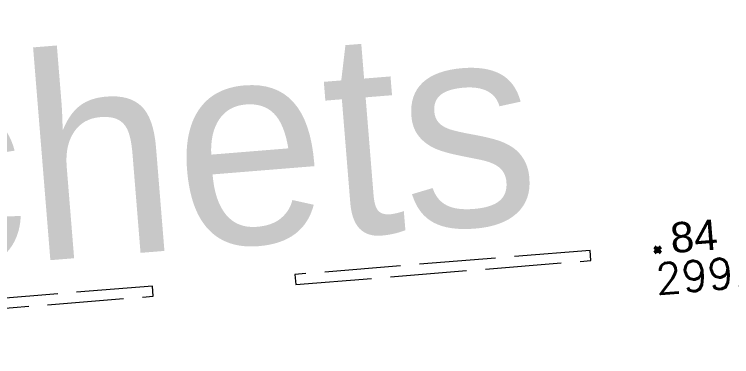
# Model space of a CAD drawing. Header units: metres. Extents: x 1851758 to 1852050, y 5187822 to 5188223.
# Drawn here: x 1851898.98 to 1851906.05, y 5187875.39 to 5187878.77 of the extents above; entities that cross this region are included whole.
import ezdxf
from ezdxf.enums import TextEntityAlignment as Align

# ---------------------------------------------------------------- set-up
doc = ezdxf.new("R2010")
doc.units = ezdxf.units.M
doc.header["$LTSCALE"] = 2.5
doc.header["$PDMODE"] = 35
doc.header["$PDSIZE"] = 0.03
doc.linetypes.add('L16', pattern=[0.375, 0.3, -0.075])
doc.layers.get('0').update_dxf_attribs({"linetype": 'CONTINUOUS', "lineweight": 30})
doc.layers.add('N', color=1, linetype='CONTINUOUS', plot=False)
for name, color, linetype, lineweight in [('P', 7, 'CONTINUOUS', 50), ('SIH', 252, 'L16', 18), ('VOI_NOM', 170, 'CONTINUOUS', 40), ('Z', 7, 'CONTINUOUS', 9)]:
    doc.layers.add(name, color=color, linetype=linetype, lineweight=lineweight)
doc.layers.add('PRO_VOI_PLANCHETTES', color=232, linetype='CONTINUOUS')
doc.styles.add('_ECRITURE_GRAS', font='NEWSGOTB.TTF')
doc.styles.add('SIMPLEX', font='SIMPLEX.SHX', dxfattribs={"oblique": 27})
doc.styles.get("Standard").update_dxf_attribs({"font": 'arial.ttf'})

# ---------------------------------------------------------------- blocks, each defined once
blk = doc.blocks.new('TCPOINT')
blk.add_point((0, 0))
at = {"layer": 'N'}
blk.add_attdef('MAT', (0.2, 0.2), '', height=0.34, dxfattribs=at)
at = {"layer": 'Z', "style": 'SIMPLEX'}
blk.add_attdef('ALT', (0.2, -0.54), '', height=0.34, dxfattribs=at)

msp = doc.modelspace()

# ---------------------------------------------------------------- hatches: boundary and pattern name
at = {"layer": 'PRO_VOI_PLANCHETTES'}
h = msp.add_hatch(color=256, dxfattribs=at)
h.dxf.hatch_style = 1
edge = h.paths.add_edge_path()
edge.add_arc((1851926.4252, 5187498.2076), 385.1553, 94.067373, 99.391014, ccw=False)
edge.add_line((1851899.1063, 5187882.3928), (1851938.5438, 5187885.1975))
edge.add_line((1851938.5438, 5187885.1975), (1851938.7524, 5187882.2942))
edge.add_line((1851938.7524, 5187882.2942), (1851938.7225, 5187882.2918))
edge.add_line((1851938.7225, 5187882.2918), (1851938.5161, 5187885.1654))
edge.add_line((1851938.5161, 5187885.1654), (1851899.1052, 5187882.3626))
edge.add_arc((1851926.4252, 5187498.2076), 385.1253, 94.067849, 99.391226)
edge.add_line((1851863.5824, 5187878.1711), (1851863.5789, 5187878.2009))

# ---------------------------------------------------------------- linework, layer by layer
at = {"layer": 'PRO_VOI_PLANCHETTES', "flags": 128}
msp.add_lwpolyline([(1851863.5789, 5187878.2009, -0.023233), (1851899.1063, 5187882.3928), (1851938.5438, 5187885.1975), (1851938.7524, 5187882.2942), (1851938.7225, 5187882.2918), (1851938.5161, 5187885.1654), (1851899.1052, 5187882.3626, 0.023232), (1851863.5824, 5187878.1711)], format="xyb", close=True, dxfattribs=at)
at = {"layer": 'SIH'}
for points in [[(1851901.7511, 5187876.1045), (1851904.6614, 5187876.342), (1851904.6533, 5187876.4417), (1851901.7429, 5187876.2042)], [(1851897.4354, 5187875.7524), (1851900.3457, 5187875.9899), (1851900.3376, 5187876.0895), (1851897.4273, 5187875.8521)]]:
    msp.add_lwpolyline(points, close=True, dxfattribs=at)

# ---------------------------------------------------------------- block references
at = {"layer": 'P'}
ref = msp.add_blockref('TCPOINT', (1851905.3188, 5187876.4458, 299.06), dxfattribs=dict(at, rotation=301.9002445867005))
ref.add_attrib('MAT', '84', (1851905.4565, 5187876.4137, 299.06), dxfattribs={"layer": 'N', "height": 0.3, "rotation": 4.64079})
ref.add_attrib('ALT', '299.06', dxfattribs={"layer": 'Z', "height": 0.3, "rotation": 4.64079, "style": 'SIMPLEX'}).set_placement((1851905.2867, 5187876.3081, 299.06), align=Align.TOP_LEFT)

# ---------------------------------------------------------------- texts
at = {"layer": 'VOI_NOM', "style": '_ECRITURE_GRAS'}
msp.add_text('Route     des     Echets', height=2, rotation=4.64079, dxfattribs=at).set_placement((1851877.2181, 5187874.5499))

doc.saveas('drawing.dxf')
